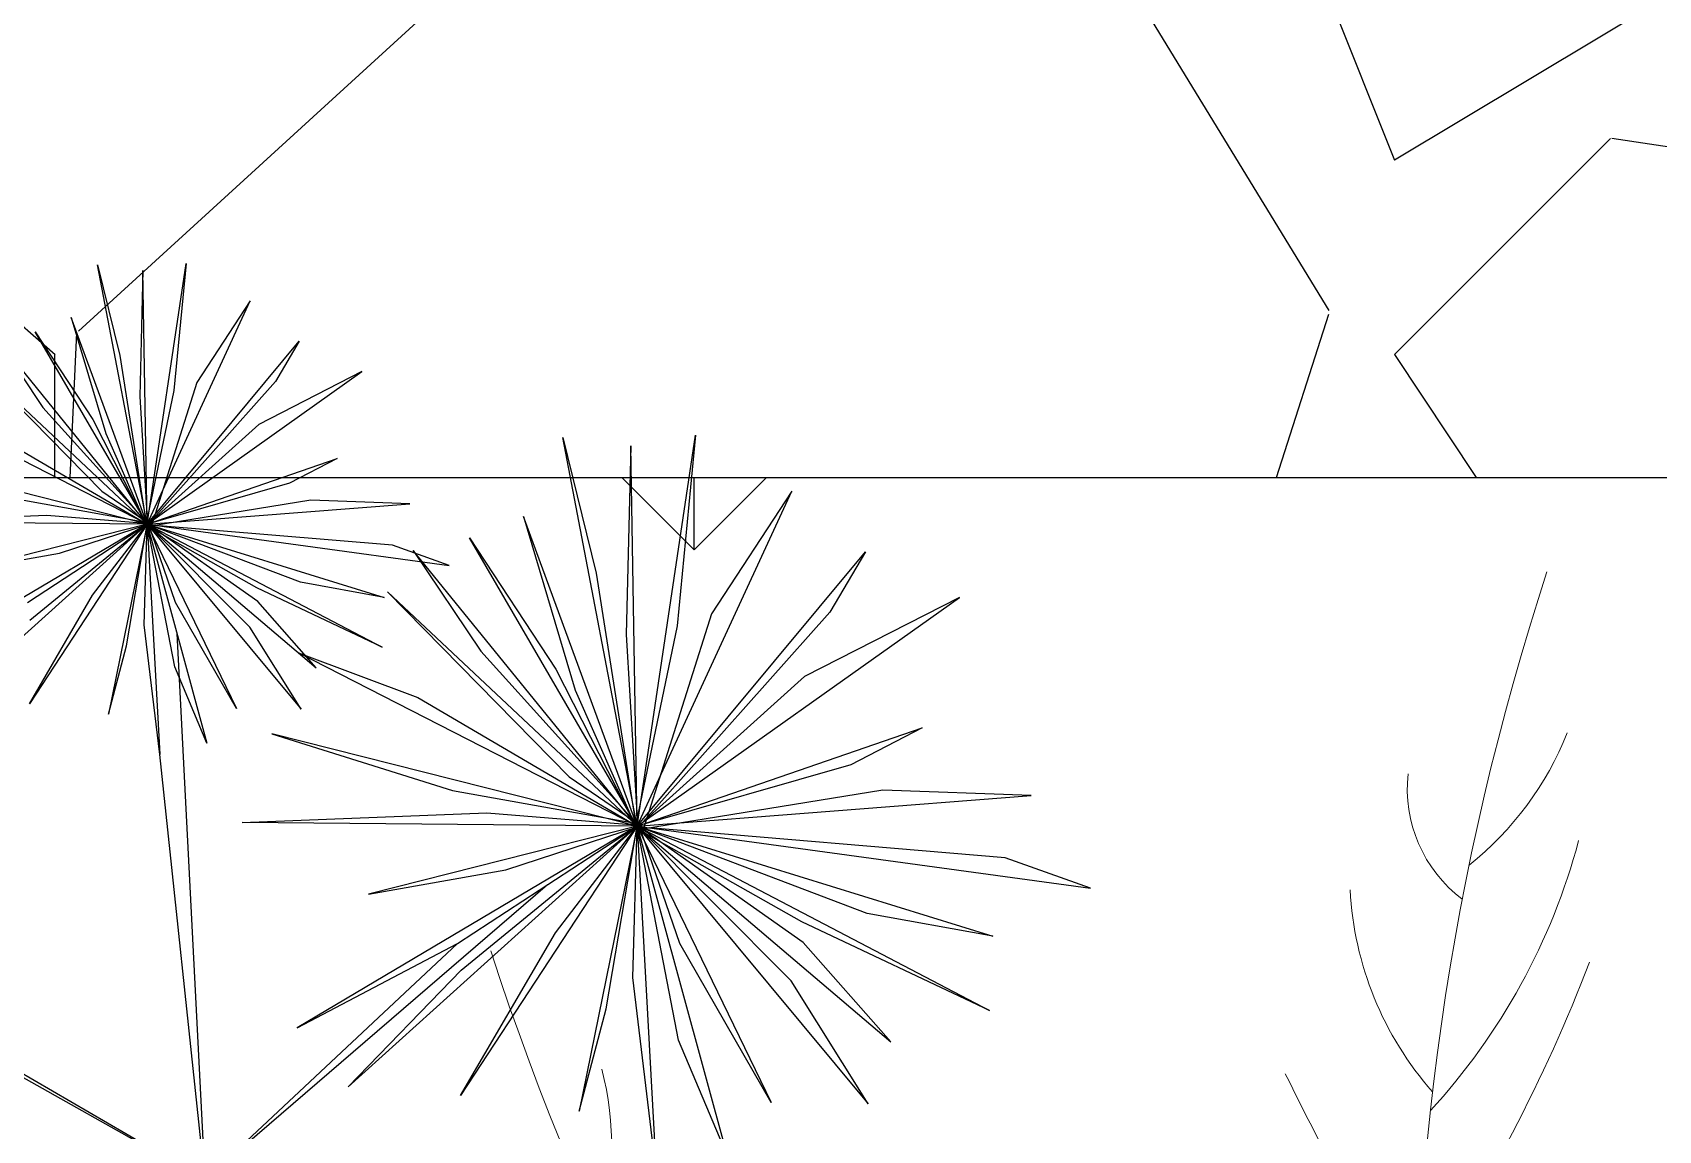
# Model space of a CAD drawing. Header units: inches. Extents: x 1559 to 2285, y -669 to 464.
# Drawn here: x 1974.92 to 1986.21, y 245.1 to 252.72 of the extents above; entities that cross this region are included whole.
import ezdxf

# ---------------------------------------------------------------- set-up
doc = ezdxf.new("R2010")
doc.units = ezdxf.units.IN
doc.header["$MEASUREMENT"] = 0
pattern_1 = [(228.012787504, (-1644.22412111452, -1828.914797195747), (-120.0000000000009, -135.0000000000001), [2.01804, -199.7863207061055]), (184.969740728, (-1645.57412111452, -1830.414797195747), (179.9999999999996, 15.00000000000053), [3.46302, -342.83887141845]), (132.510447078, (-1649.02412111452, -1830.714797195747), (150.0000000000018, -164.999999999998), [2.44182, -241.7404889414955]), (267.273689006, (-1654.87412111452, -1834.464797195747), (15.00000000000036, 300.0000000000003), [3.15357, -312.203370624435]), (292.833654178, (-1655.02412111452, -1837.614797195747), (-74.99999999999983, 180.0000000000004), [3.092325, -306.1405969213245]), (357.273689006, (-1653.82412111452, -1840.464797195747), (-300.0000000000003, 15.00000000000038), [3.15357, -312.203370624435]), (37.6942404667, (-1650.67412111452, -1840.614797195747), (-195, -149.9999999999996), [4.170434999999999, -412.87272823374]), (72.2553283749, (-1647.37412111452, -1838.064797195747), (105.0000000000004, 330.0000000000001), [3.93732, -389.7948224522009]), (121.429565615, (-1646.17412111452, -1834.314797195747), (-120.0000000000003, 194.9999999999998), [3.16425, -313.261096645935]), (175.236358309, (-1647.82412111452, -1831.614797195747), (164.9999999999998, -15.00000000000057), [3.61248, -177.0114386818845]), (222.397437798, (-1651.42412111452, -1831.314797195747), (-179.9999999999994, -164.9999999999996), [4.67172, -462.5006250719235]), (138.814074834, (-1640.02412111452, -1834.614797195747), (-105.0000000000005, 90), [1.594515, -157.8576721910205]), (171.46923439, (-1641.22412111452, -1833.564797195747), (195, -29.99999999999993), [3.033555, -300.322671242355]), (225, (-1644.22412111452, -1833.114797195747), (-1.665334536937735e-15, -14.99999999999899), [2.121315, -19.0918884355965]), (203.198590514, (-1645.27412111452, -1831.314797195747), (74.99999999999984, 29.99999999999963), [1.14237, -113.0942265879585]), (291.801409486, (-1646.32412111452, -1831.764797195747), (-14.99999999999526, 45.00000000000154), [1.615545, -79.1619271070175]), (30.96375653209999, (-1645.72412111452, -1833.264797195747), (45.0000000000008, 29.99999999999969), [2.623935, -84.8403434226795]), (161.565051177, (-1643.47412111452, -1831.914797195747), (30.00000000000017, -14.99999999999965), [1.897365, -45.53679990252599]), (16.389540334, (-1655.02412111452, -1831.764797195747), (149.9999999999995, 45.00000000000066), [2.658, -263.142677200041]), (70.3461759419, (-1652.47412111452, -1831.014797195747), (-60.0000000000183, -165.0000000000509), [2.229915, -220.761116209785]), (293.198590514, (-1643.47412111452, -1828.914797195747), (-29.99999999999956, 74.99999999999987), [2.284725, -111.9518715879585]), (343.610459666, (-1642.57412111452, -1831.014797195747), (-149.9999999999995, 45.00000000000065), [2.657999999999999, -263.1426772000349]), (339.44395478, (-1655.02412111452, -1841.064797195747), (-75.00000000000054, 30.00000000000037), [2.5632, -125.5968561797625]), (294.775140569, (-1652.62412111452, -1841.964797195747), (-75.00000000000009, 165), [2.14767, -212.61964594914]), (66.8014094864, (-1643.32412111452, -1843.914797195747), (29.99999999999972, 74.99999999999955), [2.284725, -111.9518715879585]), (17.3540246363, (-1642.42412111452, -1841.814797195747), (-194.9999999999997, -59.99999999999944), [2.514465, -248.9313542136]), (69.44395478040002, (-1650.67412111452, -1843.914797195747), (-30.00000000000011, -74.99999999999932), [1.2816, -126.8784561797625]), (101.309932474, (-1644.22412111452, -1843.914797195747), (-14.99999999999946, 60.00000000000018), [0.76485, -75.720442703892]), (165.963756532, (-1644.37412111452, -1843.164797195747), (44.99999999999938, -15.00000000000002), [3.092325, -58.7542593842655]), (186.009005957, (-1647.37412111452, -1842.414797195747), (150.0000000000007, 14.99999999999975), [2.86575, -283.708847618142]), (303.690067526, (-1645.72412111452, -1834.614797195747), (-14.99999999999981, 29.99999999999979), [2.163329999999999, -51.91993913195999]), (353.157226587, (-1644.52412111452, -1836.414797195747), (255.0000000000002, -30.00000000000079), [3.77691, -373.9134393604245]), (60.9453959009, (-1640.77412111452, -1836.864797195747), (-59.99999999999963, -104.9999999999997), [1.54434, -152.890112114805]), (90, (-1640.02412111452, -1835.514797195747), (-15, 15), [0.8999999999999999, -14.1]), (120.256437164, (-1647.67412111452, -1841.964797195747), (60.00000000000014, -105.0000000000001), [2.08386, -206.302799841747]), (48.01278750420001, (-1648.72412111452, -1840.164797195747), (120, 134.9999999999996), [4.03608, -197.7682807061055]), (0, (-1646.02412111452, -1837.164797195747), (15, 15), [3.9, -11.1]), (325.3048464690001, (-1642.12412111452, -1837.164797195747), (150.0000000000021, -104.9999999999974), [2.37171, -234.79911451263]), (254.054604099, (-1640.17412111452, -1838.514797195747), (-15.00000000000057, -60.00000000000006), [2.18403, -107.0176183392075]), (207.645975364, (-1640.77412111452, -1840.614797195747), (-284.9999999999993, -150.0000000000007), [3.555975, -352.042112733891]), (175.42607874, (-1643.92412111452, -1842.264797195747), (-194.9999999999993, 15.00000000000002), [3.761985, -372.4361011195335])]

msp = doc.modelspace()

# ---------------------------------------------------------------- hatches: boundary and pattern name
at = {"true_color": 0x636466}
h = msp.add_hatch(dxfattribs=at)
h.set_pattern_fill('GRAVEL', color=251, scale=15)
h.set_pattern_definition(pattern_1)
h.paths.add_polyline_path([(1814.362881141185, 395.6302007871909), (1678.362881141185, 395.6302007871909), (1678.362881141185, 259.6302007871909), (1814.362881141186, 259.6302007871909), (1814.362881141185, 277.6302007871909), (1874.362881141185, 277.6302007871909), (1874.362881141185, 255.6302007871909), (1874.944458681653, 255.6302007871909), (1874.944458681653, 313.4896841640248), (1998.944458681653, 313.4896841640248), (1998.944458681653, 283.4896841640248), (2032.217910714285, 283.4896841640248, -0.1257178233080164), (2052.362881141185, 288.6361881765433), (2052.362881141185, 249.630200787191), (2058.362881141185, 249.630200787191), (2058.362881141185, 255.6302007871909), (2106.362881141185, 255.6302007871909), (2106.362881141185, 277.6302007871909), (2102.362881141185, 277.6302007871909), (2102.362881141185, 268.5867577326835), (2102.362881141185, 259.6302007871909), (2062.362881141185, 259.6302007871909), (2062.362881141185, 273.6302007871909), (2102.362881141185, 273.6302007871909), (2102.362881141185, 395.6302007871909)])
h.paths.add_polyline_path([(2188.953776821385, 378.2424285865651), (2221.690475320703, 378.2424285865651), (2221.690475320703, 393.2201457307216), (2188.953776821385, 393.2201457307216)], flags=9)
h.paths.add_polyline_path([(2156.247804484172, 397.2310792663195), (2284.658445684717, 397.2310792663195), (2284.658445684717, 417.8381734000166), (2156.247804484172, 417.8381734000166)], flags=9)
h = msp.add_hatch(dxfattribs=at)
h.set_pattern_fill('GRAVEL', color=251, scale=15)
h.set_pattern_definition(pattern_1)
h.paths.add_polyline_path([(1998.944458681653, 313.4896841640248), (1874.944458681653, 313.4896841640248), (1874.944458681653, 307.4896841640247), (1998.944458681653, 307.4896841640248)])
h.paths.add_polyline_path([(1882.362881141185, 304.9840412859977), (1885.43809450223, 304.9840412859977), (1885.43809450223, 304.898552678227, -0.0755523389995395), (1901.718542893118, 301.4896841640248), (1973.714900386867, 301.4896841640248, -0.07555233899953952), (1989.995348777755, 304.898552678227), (1989.995348777755, 304.9840412859977), (1993.0705621388, 304.9840412859977), (1993.0705621388, 301.4896841640248), (1998.944458681653, 301.4896841640248), (1998.944458681653, 307.4896841640248), (1874.944458681653, 307.4896841640247), (1874.944458681653, 301.4896841640248), (1882.362881141185, 301.4896841640248)])
h.paths.add_polyline_path([(1973.714900386867, 301.4896841640248), (1901.718542893118, 301.4896841640248, -0.05936709411267816), (1913.36216246152, 295.4896841640248), (1962.071280818466, 295.4896841640248, -0.05936709411267792)])
h.paths.add_polyline_path([(1901.718542893118, 301.4896841640248), (1885.43809450223, 301.4896841640248), (1885.43809450223, 295.4896841640247), (1913.36216246152, 295.4896841640248, 0.05936709411267822)])
h.paths.add_polyline_path([(1882.362881141185, 301.4896841640248), (1874.944458681653, 301.4896841640248), (1874.944458681653, 295.4896841640247), (1882.362881141185, 295.4896841640247)])
h.paths.add_polyline_path([(1882.362881141185, 295.4896841640247), (1874.944458681653, 295.4896841640247), (1874.944458681653, 289.4896841640248), (1882.362881141185, 289.4896841640248)])
h.paths.add_polyline_path([(1882.362881141185, 289.4896841640248), (1874.944458681653, 289.4896841640248), (1874.944458681653, 283.4896841640247), (1882.362881141185, 283.4896841640247)])
h.paths.add_polyline_path([(1882.362881141185, 283.4896841640247), (1874.944458681653, 283.4896841640247), (1874.944458681653, 277.4896841640248), (1882.362881141185, 277.4896841640248)])
h.paths.add_polyline_path([(1882.362881141185, 277.4896841640248), (1874.944458681653, 277.4896841640248), (1874.944458681653, 271.4896841640248), (1882.362881141185, 271.4896841640248)])
h.paths.add_polyline_path([(1882.362881141185, 271.4896841640248), (1874.944458681653, 271.4896841640248), (1874.944458681653, 255.6302007871909), (1882.362881141185, 255.6302007871909)])
h.paths.add_polyline_path([(1933.217680761922, 271.4896841640248), (1885.43809450223, 271.4896841640248), (1885.43809450223, 249.6302007871905), (1937.716721639993, 249.6302007871907, 0.1018408965116919)])
h.paths.add_polyline_path([(1930.194845808584, 277.4896841640248), (1885.43809450223, 277.4896841640248), (1885.43809450223, 271.4896841640248), (1933.217680761922, 271.4896841640248, 0.03037117284369839)])
h.paths.add_polyline_path([(1926.153097439136, 283.4896841640247), (1885.43809450223, 283.4896841640247), (1885.43809450223, 277.4896841640248), (1930.194845808584, 277.4896841640248, 0.03270813358095333)])
h.paths.add_polyline_path([(1920.772114964568, 289.4896841640248), (1885.43809450223, 289.4896841640248), (1885.43809450223, 283.4896841640247), (1926.153097439136, 283.4896841640247, 0.03644811007122763)])
h.paths.add_polyline_path([(1913.36216246152, 295.4896841640248), (1885.43809450223, 295.4896841640247), (1885.43809450223, 289.4896841640248), (1920.772114964568, 289.4896841640248, 0.04314191593162612)])
h.paths.add_polyline_path([(1962.071280818466, 295.4896841640248), (1913.36216246152, 295.4896841640248, -0.04314191593162611), (1920.772114964568, 289.4896841640248), (1954.661328315418, 289.4896841640248, -0.04314191593162615)])
h.paths.add_polyline_path([(1954.661328315418, 289.4896841640248), (1920.772114964568, 289.4896841640248, -0.03644811007122761), (1926.153097439136, 283.4896841640247), (1949.28034584085, 283.4896841640247, -0.03644811007122761)])
h.paths.add_polyline_path([(1949.28034584085, 283.4896841640247), (1926.153097439136, 283.4896841640247, -0.0327081335809533), (1930.194845808584, 277.4896841640248), (1945.238597471401, 277.4896841640248, -0.03270813358095329)])
h.paths.add_polyline_path([(1945.238597471401, 277.4896841640248), (1930.194845808584, 277.4896841640248, -0.03037117284369819), (1933.217680761922, 271.4896841640248), (1942.215762518063, 271.4896841640248, -0.0303711728436984)])
h.paths.add_polyline_path([(1942.215762518063, 271.4896841640248), (1933.217680761922, 271.4896841640248, -0.1018408965116938), (1937.716721639993, 249.6302007871903, -0.1018408965116938)])
h.paths.add_polyline_path([(1989.995348777755, 271.4896841640248), (1942.215762518063, 271.4896841640248, 0.101840896511692), (1937.716721639993, 249.6302007871907), (1989.995348777755, 249.6302007871909)])
h.paths.add_polyline_path([(1989.995348777755, 277.4896841640248), (1945.238597471401, 277.4896841640248, 0.0303711728436985), (1942.215762518063, 271.4896841640248), (1989.995348777755, 271.4896841640248)])
h.paths.add_polyline_path([(1989.995348777755, 283.4896841640248), (1949.28034584085, 283.4896841640247, 0.0327081335809534), (1945.238597471401, 277.4896841640248), (1989.995348777755, 277.4896841640248)])
h.paths.add_polyline_path([(1989.995348777755, 289.4896841640248), (1954.661328315418, 289.4896841640248, 0.03644811007122762), (1949.28034584085, 283.4896841640247), (1989.995348777755, 283.4896841640248)])
h.paths.add_polyline_path([(1989.995348777755, 295.4896841640248), (1962.071280818466, 295.4896841640248, 0.04314191593162614), (1954.661328315418, 289.4896841640248), (1989.995348777755, 289.4896841640248)])
h.paths.add_polyline_path([(1989.995348777755, 301.4896841640248), (1973.714900386867, 301.4896841640248, 0.05936709411267799), (1962.071280818466, 295.4896841640248), (1989.995348777755, 295.4896841640248)])
h.paths.add_polyline_path([(1989.995348777755, 304.898552678227, 0.07555233899953924), (1973.714900386867, 301.4896841640248), (1989.995348777755, 301.4896841640248)], flags=17)
h.paths.add_polyline_path([(1998.944458681653, 301.4896841640248), (1993.0705621388, 301.4896841640248), (1993.0705621388, 295.4896841640248), (1998.944458681653, 295.4896841640248)])
h.paths.add_polyline_path([(1998.944458681653, 295.4896841640248), (1993.0705621388, 295.4896841640248), (1993.0705621388, 289.4896841640248), (1998.944458681653, 289.4896841640248)])
h.paths.add_polyline_path([(1998.944458681653, 289.4896841640248), (1993.0705621388, 289.4896841640248), (1993.0705621388, 283.4896841640248), (1998.944458681653, 283.4896841640248)])
h.paths.add_polyline_path([(1998.944458681653, 283.4896841640248), (1993.0705621388, 283.4896841640248), (1993.0705621388, 277.4896841640248), (1998.944458681653, 277.4896841640248)])
h.paths.add_polyline_path([(1998.944458681653, 277.4896841640248), (1993.0705621388, 277.4896841640248), (1993.0705621388, 271.4896841640248), (1998.944458681653, 271.4896841640248)])
h.paths.add_polyline_path([(2032.217910714285, 283.4896841640248), (1998.944458681653, 283.4896841640248), (1998.944458681653, 277.4896841640248), (2023.866183343888, 277.4896841640248, -0.06144267869124997)])
h.paths.add_polyline_path([(2023.866183343888, 277.4896841640248), (1998.944458681653, 277.4896841640248), (1998.944458681653, 271.4896841640248), (2018.505773509253, 271.4896841640248, -0.04800168161482242)])
h.paths.add_polyline_path([(2018.505773509253, 271.4896841640248), (1998.944458681653, 271.4896841640248), (1998.944458681653, 255.6302007871909), (2010.362881141185, 255.6302007871909), (2010.362881141185, 249.6302007871909), (2010.469732674076, 249.6302007871909, -0.1414016064935143)])
h.paths.add_polyline_path([(1998.944458681653, 271.4896841640248), (1993.0705621388, 271.4896841640248), (1993.0705621388, 255.6302007871909), (1998.944458681653, 255.6302007871909)])
h.paths.add_polyline_path([(2049.362881141185, 277.4896841640248), (2023.866183343888, 277.4896841640248, 0.0480016816148227), (2018.505773509253, 271.4896841640248), (2049.362881141185, 271.4896841640248)])
h.paths.add_polyline_path([(2049.362881141185, 283.4896841640248), (2032.217910714285, 283.4896841640248, 0.06144267869124966), (2023.866183343888, 277.4896841640248), (2049.362881141185, 277.4896841640248)])
h.paths.add_polyline_path([(2049.362881141185, 288.5289083078501, 0.107601764249242), (2032.217910714285, 283.4896841640248), (2049.362881141185, 283.4896841640248)])
at = {"true_color": 0x000000}
h = msp.add_hatch(dxfattribs=at)
h.set_pattern_fill('ANGLE', color=18, scale=150)
h.set_pattern_definition([(0, (-1655.02412111452, -1843.914797195747), (0, 41.25), [30, -11.25]), (90, (-1655.02412111452, -1843.914797195747), (-41.25, 2.525834023241416e-15), [30, -11.25])])
h.paths.add_polyline_path([(1933.362881141185, -160.3697992128091), (2052.362881141185, -160.3697992128091), (2052.362881141185, -154.3697992128091), (1968.362881141185, -154.3697992128091), (1968.362881141185, -103.3781863066815), (1962.362881141185, -103.3781863066815), (1962.362881141185, -154.3697992128091), (1939.362881141185, -154.3697992128091), (1939.362881141185, -103.3781863066815), (1968.362881141185, -103.3781863066815), (1968.362881141185, -100.3781863066815), (1969.23766337049, -100.3781863066815, 0.3899832787427712), (1933.362881141186, -67.37818630668153), (1933.362881141186, 63.63020078719092), (1927.362881141186, 63.63020078719094), (1927.362881141186, 8.630200787190915, -0.3856434331269968), (1866.658680298081, 63.63020078719092), (1860.362881141185, 63.63020078719094), (1860.362881141185, 37.63020078719089), (1860.362881141185, -32.36979921280908), (1718.362881141185, -32.36979921280908), (1718.362881141185, -52.29761831783071), (1680.362881141185, -52.29761831783073), (1680.362881141185, -85.36979921280908), (1678.362881141185, -85.36979921280907), (1678.362881141185, -149.3697992128091), (1680.362881141185, -149.3697992128091), (1680.362881141185, -221.800579831156, -0.3728246932726983), (1716.362881141185, -263.3697992128091), (1680.362881141185, -263.3697992128091), (1680.362881141185, -265.3697992128091), (1830.362881141185, -265.3697992128091, 0.3934264603515364), (1869.362881141185, -307.2625193441159), (1869.362881141185, -265.3697992128091), (1881.362881141185, -265.3697992128091), (1881.362881141185, -307.2625193441159, 0.3934264603515364), (1920.362881141185, -265.3697992128091), (1933.362881141185, -265.3697992128091), (2052.362881141185, -265.3697992128091), (2052.362881141185, -262.3697992128091), (2022.362881141185, -262.3697992128091, -0.3659773818630436), (2052.362881141185, -226.8733205142114), (2052.362881141185, -224.976939490376), (2029.417564809624, -224.976939490376), (2029.417564809624, -181.4131369252664), (1933.362881141185, -181.4131369252664)])
h.paths.add_polyline_path([(1833.632715473581, -234.0367107187667), (1826.668792296578, -234.0367107187667), (1826.668792296578, -262.072468116284, -0.4142243799715586), (1824.937586565112, -263.8037377883315), (1819.743969366121, -263.8037377883315, -0.4142027448470122), (1818.012763634524, -262.0725959952778), (1818.01276363413, -262.0725320556846, -0.4142135623730951), (1816.281557901483, -263.8037377883315), (1789.447981754362, -263.8037377883315, -0.4142120619780711), (1787.71677602088, -262.0725409249418, -0.4142150629149533), (1785.985570288256, -263.8037555268459), (1759.151994141135, -263.8037555268459, -0.4142135625106859), (1757.420788407675, -262.0725497941989, -0.4142135623730951), (1755.689582675028, -263.8037555268459), (1728.856006527908, -263.8037555268459, -0.4142135623773987), (1727.124800795235, -262.0725497941989), (1727.124800794448, -262.0725320556674, -0.4142135623759922), (1725.393595061801, -263.8037377883314), (1720.199977864384, -263.8037377883314, -0.4142135623953105), (1718.468772131606, -262.0725320556845), (1718.468772131316, -234.0367107187667), (1712.248988074196, -234.0367107187667), (1712.248988074196, -216.3041604169202), (1683.047169659631, -216.3041604166148, -0.4142073167520004), (1681.705060827774, -214.962080203489), (1681.705060827774, -210.9357537073064, -0.4142198081550507), (1683.047169659631, -209.5936162554967, -0.4142073167520004), (1681.705060827774, -208.2515360423708), (1681.705060827774, -186.1906994427532, -0.4142198081550499), (1683.047169659631, -184.8485619909435, -0.4142073167520011), (1681.705060827774, -183.5064817778176), (1681.705060827774, -161.4456451769794, -0.4142089909240418), (1683.047120093056, -160.1035077266957), (1683.047169659631, -160.1035077263903, -0.4142073167520006), (1681.705060827774, -158.7614275132645), (1681.705060827774, -154.7351010170819, -0.4142198080217719), (1683.047169659631, -153.3929635658829), (1712.248988074196, -153.3929635655809), (1712.248988074196, -144.0272520969083), (1833.632715473581, -144.0272520969083)], flags=16)
h.paths.add_polyline_path([(1899.249142759642, -134.659146953751, -0.4142198080217726), (1900.591251591499, -133.317009502552), (1900.591219982843, -133.3170095015691, -0.4142004186558744), (1899.249142759642, -131.9749292891508), (1899.249142759642, -109.9140926891978, -0.4142198080217727), (1900.591251591499, -108.5719552379988), (1901.93336042398, -108.5719552373881, -0.4142135623759933), (1900.591251591805, -107.2298464052257), (1900.591251591805, -103.2035199091449, -0.4142135623953081), (1901.933360423967, -101.8614110768807), (1931.45975473153, -101.8614110768807, -0.4142073168267023), (1932.801863563402, -103.2034912903349), (1932.801863563402, -107.2298177865175, -0.4142198080833843), (1931.459754731544, -108.5719552379988, -0.4142073166788072), (1932.801863563402, -109.9140354507893), (1932.801863563402, -131.9748720507422, -0.4142198081550499), (1931.459754731544, -133.317009502552, -0.4142073167520011), (1932.801863563402, -134.6590897156778), (1932.801863563402, -156.7199263165161, -0.4142089909266808), (1931.459804298108, -158.0620637667998), (1931.459754731544, -158.0620637671051, -0.4142073167520006), (1932.801863563402, -159.404143980231), (1932.801863563402, -163.4304704764135, -0.4142198080217722), (1931.459754731544, -164.7726079276126), (1901.933360423981, -164.7726079276126, -0.4142135623761251), (1900.591251591805, -163.4304990954501), (1900.591251591805, -159.4041725993693, -0.4142135623953082), (1901.933360423967, -158.0620637671051), (1900.591301157757, -158.0620637667998, -0.4142181336944553), (1899.249142759642, -156.7199835549246)], flags=16)
h.paths.add_polyline_path([(1809.977211723301, -167.6827558471887), (1809.977211723301, -210.3812069684864), (1735.904491824476, -210.3812069684864), (1735.904491824476, -167.6827558471887)], flags=0)
h.paths.add_polyline_path([(1801.37524208616, -176.2847254843291), (1801.37524208616, -201.7792373313459), (1744.506461461617, -201.7792373313459), (1744.506461461617, -176.2847254843291)], flags=0)
h.paths.add_polyline_path([(1810.146812920405, -125.4191026335965), (1805.978378249924, -125.4191026335965), (1805.978378249924, -126.252789567723), (1795.55729157357, -126.252789567723), (1795.55729157357, -125.4191026335965), (1791.388856902938, -125.4191026335965), (1791.388856902938, -122.9180418312928), (1795.55729157357, -122.9180418312928), (1795.55729157357, -121.2506679630398), (1791.388856902938, -121.2506679630397), (1791.388856902938, -102.4927119456482), (1786.478719704571, -102.4927119456482), (1786.478719704571, -121.2506679630398), (1782.31028503409, -121.2506679630398), (1782.31028503409, -122.9180418312928), (1786.478719704571, -122.9180418312928), (1786.478719704571, -125.4191026335965), (1782.31028503409, -125.4191026335965), (1782.31028503409, -126.252789567723), (1771.889198357736, -126.252789567723), (1771.889198357736, -125.4191026335965), (1767.629131099701, -125.4191026335965), (1767.62642787471, -122.9180418312928), (1771.889198357736, -122.9180418312928), (1771.889198357736, -121.2506679630398), (1767.62642787471, -121.2506679630398), (1767.629131099701, -102.4927119456482), (1762.373040517853, -102.4927119456482), (1762.373040517853, -121.2506679630398), (1758.204605847372, -121.2506679630398), (1758.204605847372, -122.9180418312928), (1762.373040517853, -122.9180418312928), (1762.373040517853, -125.4191026335965), (1758.204605847372, -125.4191026335965), (1758.204605847372, -126.252789567723), (1747.783519171018, -126.252789567723), (1747.783519171018, -125.4191026335965), (1743.615084500538, -125.4191026335965), (1743.615084500538, -122.9180418312928), (1747.783519171018, -122.9180418312928), (1747.783519171018, -121.2506679630397), (1743.615084500538, -121.2506679630398), (1743.615084500538, -102.4927119456482), (1740.027217953311, -102.4927119456482), (1740.027217953311, -93.11373393691446), (1721.269261935843, -93.11373393691446), (1721.269261935843, -88.94529926635772), (1719.60188806759, -88.94529926635772), (1719.60188806759, -93.11373393691446), (1717.100827265363, -93.11373393691446), (1717.100827265363, -88.94529926635772), (1716.267140331236, -88.94529926635772), (1716.267140331236, -78.52421259000376), (1717.100827265363, -78.52421259000376), (1717.100827265363, -74.35577791944704), (1719.60188806759, -74.35577791944704), (1719.60188806759, -78.52421259000377), (1721.269261935843, -78.52421259000377), (1721.269261935843, -74.35577791944704), (1740.027217953311, -74.35577791944702), (1740.027217953311, -64.97679991071332), (1743.615084500538, -64.97679991071332), (1743.615084500538, -46.21884389332176), (1747.783519171018, -46.21884389332175), (1747.783519171018, -44.5514700250687), (1743.615084500538, -44.5514700250687), (1743.615084500538, -42.05040922276498), (1747.783519171018, -42.05040922276498), (1747.783519171018, -41.21672228863849), (1758.204605847372, -41.21672228863848), (1758.204605847372, -42.050409222765), (1762.373040517853, -42.050409222765), (1762.373040517853, -44.55147002506871), (1758.204605847372, -44.5514700250687), (1758.204605847372, -46.21884389332173), (1762.373040517853, -46.21884389332175), (1762.373040517853, -64.97679991071334), (1767.62642787471, -64.97679991071334), (1767.629131099701, -46.21884389332173), (1771.889198357736, -46.21884389332173), (1771.889198357736, -44.5514700250687), (1767.62642787471, -44.5514700250687), (1767.629131099701, -42.050409222765), (1771.889198357736, -42.050409222765), (1771.889198357736, -41.21672228863848), (1782.31028503409, -41.21672228863851), (1782.31028503409, -42.05040922276498), (1786.478719704571, -42.050409222765), (1786.478719704571, -44.55147002506871), (1782.31028503409, -44.55147002506871), (1782.31028503409, -46.21884389332175), (1786.478719704571, -46.21884389332176), (1786.478719704571, -64.97679991071334), (1791.388856902938, -64.97679991071332), (1791.388856902938, -46.21884389332176), (1795.55729157357, -46.21884389332178), (1795.55729157357, -44.5514700250687), (1791.388856902938, -44.55147002506872), (1791.388856902938, -42.050409222765), (1795.55729157357, -42.050409222765), (1795.55729157357, -41.21672228863848), (1805.978378249924, -41.21672228863848), (1805.978378249924, -42.050409222765), (1810.146812920405, -42.05040922276498), (1810.146812920405, -44.5514700250687), (1805.978378249924, -44.5514700250687), (1805.978378249924, -46.21884389332176), (1810.146812920405, -46.21884389332173), (1810.146812920405, -64.97679991071335), (1815.059042023029, -64.97679991071334), (1815.059042023029, -74.35577791944704), (1833.816998040496, -74.35577791944705), (1833.816998040496, -78.52421259000376), (1835.484371908598, -78.52421259000377), (1835.484371908598, -74.35577791944704), (1837.985432710977, -74.35577791944704), (1837.985432710977, -78.52421259000377), (1838.819119645104, -78.52421259000378), (1838.819119645104, -88.94529926635772), (1837.985432710977, -88.94529926635772), (1837.985432710977, -93.11373393691446), (1835.484371908598, -93.11373393691446), (1835.484371908598, -88.94529926635772), (1833.816998040496, -88.94529926635772), (1833.816998040496, -93.11373393691447), (1815.059042023029, -93.11373393691444), (1815.059042023029, -102.4927119456482), (1810.146812920405, -102.4927119456482), (1810.146812920405, -121.2506679630398), (1805.978378249924, -121.2506679630398), (1805.978378249924, -122.9180418312928), (1810.146812920405, -122.9180418312928)], flags=16)
h.paths.add_polyline_path([(1793.761158327143, -183.8988092433465), (1793.761158327143, -194.1651535723286), (1752.120545220634, -194.1651535723286), (1752.120545220634, -183.8988092433465)], flags=0)
h.paths.add_polyline_path([(1785.985570288256, -220.5236122110619), (1759.151994141135, -220.5236122110619, 0.4142135623773939), (1757.420788408463, -222.2548179437088), (1757.420788408463, -253.9935897084953, -0.4142073186708097), (1759.151957236356, -252.2623839762589), (1785.985533383502, -252.2623839762589, -0.414219806100049), (1787.716776020902, -253.9935897085124), (1787.716776020902, -222.2548179437303, 0.4142135623767316)], flags=0)
h.paths.add_polyline_path([(1924.637788325548, -250.437667186663), (1944.120143585722, -250.437667186663), (1944.120143585722, -264.0986732663878), (1924.637788325548, -264.0986732663878)], flags=16)
h.paths.add_polyline_path([(1937.789094271733, -256.7217799199861, -1), (1929.669167954113, -256.7217799199861, -1)], flags=0)
h.paths.add_polyline_path([(1949.822223385298, -238.0065871095616), (1978.915124594467, -238.0065871095616), (1978.915124594467, -264.4401151906059), (1949.822223385287, -264.4401151905767)], flags=16)
h.paths.add_polyline_path([(1980.507722272538, -242.2426448664337), (2017.353727980168, -242.2426448664337), (2017.353727980168, -264.4401151906059), (1980.507722272538, -264.4401151906059)], flags=16)
h.paths.add_polyline_path([(1982.507722272538, -244.2426448664337), (2015.353727980168, -244.2426448664337), (2015.353727980168, -262.4401151906059), (1982.507722272538, -262.4401151906059)], flags=0)
h.paths.add_polyline_path([(1715.257781631534, -186.190642204687), (1715.257781631534, -208.2514788042557, -0.4142198080309196), (1713.915672799676, -209.5936162554967), (1688.415604988282, -209.5936162557489), (1688.415604988282, -184.8485619912489), (1713.915672799676, -184.8485619915542, -0.4142073167535255)], flags=0)
h.paths.add_polyline_path([(2100.362881141185, 63.63020078719089), (1997.362881141186, 63.63020078719097), (1997.362881141186, 65.63020078719092), (1946.362881141185, 65.63020078719092), (1946.362881141185, 63.63020078719092), (1939.362881141185, 63.63020078719094), (1939.362881141185, 60.42343894398437), (1960.84480063909, 60.42343894398437), (1960.84480063909, -61.83922265318323), (1939.362881141185, -61.83922265318327), (1939.362881141185, -67.8817076080838, -0.3425020075252717), (1969.23766337049, -100.3781863066815), (1971.362881141185, -100.3781863066815), (1971.362881141185, -130.2278094198801, 0.3567614236843903), (1998.21334599887, -103.3697992128091), (2058.362881141185, -103.3697992128091), (2059.362881141185, -103.3697992128091), (2059.362881141185, -105.3697992128091), (2079.353137630445, -105.3697992128091), (2099.362881141185, -105.3697992128091), (2099.362881141185, -103.3697992128091), (2100.362881141185, -103.3697992128091), (2100.362881141185, -93.70672100601665), (2073.270251478315, -93.7038378149412), (2073.273193750878, -66.0560378852723), (2064.857254382186, -66.05514226297977), (2064.857254382186, -79.9296702664301), (1970.778765064785, -79.92967026643008), (1970.778765064785, 21.40352907693568), (2064.857254382186, 21.40352907693568), (2064.857254382186, 8.593918439397243), (2073.282020567762, 8.593021877801533), (2073.284962839923, 36.24082180747038), (2100.362881141185, 36.23794018197447)])
h.paths.add_polyline_path([(2093.766377404738, 48.20942247166749, -1), (2079.50507173328, 48.20942247166749, -1)], flags=16)
h.paths.add_polyline_path([(2100.362881141185, -109.3697992128091), (2099.362881141185, -109.3697992128091), (2099.362881141185, -107.3697992128091), (2099.158650396052, -107.3697992128091), (2059.362881141185, -107.3697992128091), (2059.362881141185, -109.3697992128091), (2058.362881141185, -109.3697992128091), (2058.362881141185, -115.3697992128091), (2056.362881141185, -115.3697992128091), (2056.362881141185, -148.3697992128091), (2058.362881141185, -148.3697992128091), (2058.362881141185, -226.3697992128091, 0.4142135623730951), (2022.362881141185, -262.3697992128091), (2052.362881141185, -262.3697992128091), (2058.362881141185, -262.3697992128091), (2058.362881141185, -265.3697992128091), (2059.362881141185, -265.3697992128091), (2059.362881141185, -267.3697992128091), (2099.362881141185, -267.3697992128091), (2099.362881141185, -265.3697992128091), (2100.362881141185, -265.3697992128091)])
h.paths.add_polyline_path([(1872.362881141185, -307.3697992128091, -0.4142135623731062), (1830.362881141185, -265.3697992128075), (1830.362881141185, -271.3697992128091), (1825.479953740808, -271.3697992128091), (1825.479953740808, -296.1811279644018), (1800.298339692588, -296.1811279644018), (1800.298339692588, -308.8284743566737), (1816.150131699688, -308.8284743566737), (1816.150131699688, -413.1801133976678), (1702.220218928415, -413.1801133976678), (1702.220218928415, -308.8284743566737), (1716.608412367197, -308.8284743566737), (1716.608412367197, -296.1811279644018), (1691.465376737888, -296.1811279644018), (1691.465376737888, -271.3697992128091), (1680.362881141185, -271.3697992128091), (1680.362881141185, -331.3697992128091), (1678.362881141185, -331.3697992128091), (1678.362881141185, -395.3697992128091), (1680.362881141185, -395.3697992128092), (1680.362881141185, -481.3697992128091), (1686.362881141185, -481.3697992128091), (1686.362881141185, -457.1168234893266), (1746.165952347736, -457.1168234893266), (1746.165952347736, -481.3697992128093), (1799.362881141186, -481.3697992128093), (1799.362881141185, -490.3698794106449), (1756.331278985179, -490.3698794106449, 0.4012768325159566), (1799.362881141186, -529.3544354727711), (1799.362881141186, -567.3697992128089), (1801.362881141186, -567.3697992128091), (1801.362881141186, -569.369799212809), (1834.362881141185, -569.3697992128092), (1834.362881141185, -567.3697992128091), (1836.362881141185, -567.369799212809), (1836.362881141185, -481.3697992128085), (1836.387340191519, -481.2762224308369), (1836.387340191519, -343.6390163322467), (1872.362881141185, -343.6390163322467)])
h.paths.add_polyline_path([(1779.114247243981, -459.3730904204621), (1774.349900224975, -475.8020019517706, -0.571428571423007), (1749.881308583253, -468.7061659662743), (1754.645655602293, -452.2772544348438, -0.7999999998004025), (1757.267290420859, -453.0375225763169, -0.4142135623121471), (1758.620051604827, -452.2929759055531), (1775.748040043752, -457.2600536395611, -0.4142207438337236), (1776.49261242445, -458.6128222809417, -0.8000000003121504)], flags=16)
h.paths.add_polyline_path([(1771.947059591183, -474.2872651933083, -0.5330324225951758), (1752.721737586967, -468.7119654908074), (1753.259154330059, -466.858789789453, 0.5330324225962454), (1772.484476334346, -472.4340894917889)], flags=0)
h.paths.add_polyline_path([(1793.468907163508, -469.2092686306751, -1), (1781.673334392253, -469.2092686306751, -1)], flags=16)
h.paths.add_polyline_path([(1789.919408399015, -469.2092686306751, -1), (1785.222833156746, -469.2092686306751, -1)], flags=0)
h.paths.add_polyline_path([(2100.362881141185, -271.3697992128091), (2099.362881141185, -271.3697992128091), (2099.362881141185, -269.3697992128091), (2059.362881141185, -269.3697992128091), (2059.362881141185, -271.3697992128091), (2061.408882795542, -271.3697992128091), (2061.408882795542, -309.8220214591456), (1983.961197735669, -309.8220214591456), (1983.961197735669, -288.95915838156), (1920.362881141185, -288.95915838156), (1920.362881141185, -271.3697992128091), (1920.362881141185, -270.3697992128091), (1920.064200065171, -270.3697992128091, -0.3593658378953171), (1881.362881141185, -307.2625193441159, -0.01787426565253887), (1878.362881141185, -307.3697992128091), (1878.362881141185, -312.7742566919042), (1900.909313579614, -312.7742566919042), (1900.909313579614, -343.6390163322467), (1914.338422090852, -343.6390163322467), (1914.338422090852, -481.3697992128094), (1914.362881141185, -481.3697992128094), (1914.362881141186, -567.3697992128091), (1916.362881141186, -567.3697992128091), (1916.362881141186, -569.3697992128091), (1943.362881141186, -569.3697992128091), (1943.362881141186, -567.3697992128092), (1945.362881141186, -567.3697992128091), (1945.362881141185, -550.3697992128091), (1945.362881141185, -529.3543552749352, 0.4012768325159522), (1988.394483297192, -490.3697992128091), (1945.362881141185, -490.3697992128091), (1945.362881141185, -481.3697992128091), (2100.362881141185, -481.3697992128091)])
h.paths.add_polyline_path([(1946.049975272555, -335.6578025892854), (2053.938147280868, -335.6578025892854), (2053.938147280868, -349.8504910190269), (2068.233087876769, -349.8504910190269), (2068.233087876769, -319.2172317893479), (2098.866347106448, -319.2172317893479), (2098.866347106448, -349.8504910190269), (2098.866347106448, -441.7502687080639), (2098.866347106448, -472.3835279377429), (2068.233087876769, -472.3835279377429), (2068.233087876769, -441.7502687080639), (2053.938147280868, -441.7502687080639), (2053.938147280868, -456.8264417213863), (1946.04997527256, -456.8264417213864)], flags=16)
h.paths.add_polyline_path([(1949.04997527256, -338.6578025892854), (2050.938147280868, -338.6578025892854), (2050.938147280868, -351.0758213884636), (2097.641016737011, -351.0758213884636), (2097.641016737011, -440.5249383390728), (2050.938147280868, -440.5249383390728), (2050.938147280868, -453.8264417213863), (1949.04997527256, -453.8264417213863)], flags=0)
h.paths.add_polyline_path([(1977.558640556723, -361.9165221145209), (2063.29160122759, -361.9165221145209), (2063.29160122759, -368.349506552504), (1998.356045920079, -368.349506552504), (1998.356045920079, -437.4141946775639, 0.08670976453329374), (2005.948874875715, -440.4297539215002, -0.2238549086096313), (1977.870376069674, -424.5859196926127), (1987.295252819138, -420.6011603854732, 0.1277774427147852), (1991.923061481651, -431.6021637455236), (1991.923061481651, -368.3495065525038), (1977.558640556723, -368.3495065525038)], flags=0)
h.paths.add_polyline_path([(1996.211717773788, -364.0608502603667), (1996.211717773788, -366.2051784066582), (1994.067389627496, -366.2051784066582), (1994.067389627496, -364.0608502603667)], flags=0)
edge = h.paths.add_edge_path(flags=0)
edge.add_ellipse((2084.224836506307, -335.6824251949608), major_axis=(-8.274923913768816, 9.00561493013113e-12), ratio=0.9754478353383562, start_angle=270.0000000000608, end_angle=360.0000000000639, ccw=False)
edge.add_ellipse((2084.224836506307, -335.6824251949608), major_axis=(-8.274923913768816, 9.00561493013113e-12), ratio=0.9754478353383562, start_angle=180.0000000000639, end_angle=270.0000000000608, ccw=False)
edge.add_ellipse((2084.224836506307, -335.6824251949608), major_axis=(-8.274923913768816, 9.00561493013113e-12), ratio=0.9754478353383562, start_angle=90.00000000006082, end_angle=180.0000000000639, ccw=False)
edge.add_ellipse((2084.224836506307, -335.6824251949608), major_axis=(-8.274923913768816, 9.00561493013113e-12), ratio=0.9754478353383562, start_angle=6.389200279954821e-11, end_angle=90.00000000006082, ccw=False)
h.paths.add_polyline_path([(2074.019971161584, -292.2579689311424, -1), (2094.121804087308, -292.2579689311424, -1)], flags=16)
h.paths.add_polyline_path([(2082.457830141058, -361.7032764344017), (2091.142436501947, -361.7032764344017, -0.4142135623767026), (2096.043757978756, -366.6045979111504), (2096.043757978756, -386.042556486478, -0.4142135623747054), (2091.142436502008, -390.9438779632537), (2082.457830141118, -390.9438779632537, -0.4142135623767026), (2077.556508664309, -386.042556486505), (2077.556508664309, -366.6045979111773, -0.4142135623747054)], flags=0)
h.paths.add_polyline_path([(2076.019971161584, -292.2579689311424, -1), (2092.121804087309, -292.2579689311424, -1)], flags=0)
h.paths.add_polyline_path([(2082.457830141058, -362.9286068035889), (2091.142436501879, -362.9286068035889, -0.4142135623833196), (2094.818427609569, -366.6045979111503), (2094.818427609569, -386.0425564864477, -0.4142109823334528), (2091.142468883188, -389.7185475939239), (2082.457862522192, -389.7185475939239, -0.4142135649399584), (2078.781839033639, -386.0425888354237), (2078.781839033639, -366.6046302599762, -0.4142161398440656)], flags=0)
h.paths.add_polyline_path([(2082.457830141058, -406.5316179154058), (2091.142436501947, -406.5316179154058, -0.4142135623767026), (2096.043757978756, -411.4329393921545), (2096.043757978756, -430.8708979674822, -0.4142135623747054), (2091.142436502008, -435.7722194442578), (2082.457830141118, -435.7722194442578, -0.4142135623767026), (2077.556508664309, -430.8708979675091), (2077.556508664309, -411.4329393921815, -0.4142135623747035)], flags=0)
h.paths.add_polyline_path([(2082.457797753438, -407.7569482847357), (2091.142404114434, -407.7569482847357, -0.414216142931391), (2094.818427609569, -411.4329393921545), (2094.818427609569, -430.8708979674518, -0.4142135623776604), (2091.142436502008, -434.5468890750706), (2082.457830141186, -434.5468890750706, -0.4142109849170489), (2078.781839033639, -430.870930316335), (2078.781839033639, -411.4329717409803, -0.4142135592820865)], flags=0)
edge = h.paths.add_edge_path(flags=0)
edge.add_ellipse((2084.224836506307, -455.9183345325757), major_axis=(8.274923913768362, 1.334923375744854e-11), ratio=0.9754478353384098, start_angle=89.99999999990979, end_angle=179.9999999999052, ccw=False)
edge.add_ellipse((2084.224836506307, -455.9183345325757), major_axis=(8.274923913768362, 1.334923375744854e-11), ratio=0.9754478353384098, start_angle=-9.481482265982777e-11, end_angle=89.99999999990979, ccw=False)
edge.add_ellipse((2084.224836506307, -455.9183345325757), major_axis=(8.274923913768362, 1.334923375744854e-11), ratio=0.9754478353384098, start_angle=269.99999999990985, end_angle=359.99999999990524, ccw=False)
edge.add_ellipse((2084.224836506307, -455.9183345325757), major_axis=(8.274923913768362, 1.334923375744854e-11), ratio=0.9754478353384098, start_angle=179.9999999999052, end_angle=269.99999999990985, ccw=False)
h.paths.add_polyline_path([(2058.362881141185, 249.6302007871909), (2052.362881141185, 249.630200787191), (2052.362881141185, 210.6242133978385, -0.3934677217301042), (2010.469732674076, 249.6302007871909), (2004.362881141185, 249.6302007871909), (2004.362881141185, 111.6302007871909), (1998.362881141187, 111.6302007871909, -0.4142135623730979), (2040.362881141186, 69.63020078719012), (2040.362881141186, 93.63020078719086), (2058.362881141185, 93.63020078719092)])
at = {"true_color": 0x136734}
h = msp.add_hatch(dxfattribs=at)
h.set_pattern_fill('GRASS', color=116, scale=10)
h.set_pattern_definition([(90, (-1655.02412111452, -1843.914797195747), (-7.071067809999999, 7.071067809999999), [1.875, -12.26713563]), (45, (-1655.02412111452, -1843.914797195747), (-7.071067811865476, 7.071067811865476), [1.875, -8.125]), (135, (-1655.02412111452, -1843.914797195747), (-7.071067811865476, -7.071067811865475), [1.875, -8.125])])
h.paths.add_polyline_path([(1868.362881141186, 249.6302007871909), (1746.362881141185, 249.6302007871909), (1746.362881141185, 243.6302007871909), (1746.362881141185, 240.6302007871908), (1746.362881141185, 201.6302007871909), (1746.362881141185, 195.6302007871909), (1755.450964782813, 195.6302007871909), (1755.450964782813, 193.6302007871909), (1819.450964782813, 193.6302007871909), (1819.450964782813, 195.6302007871909), (1860.362881141185, 195.6302007871909), (1860.362881141185, 186.6302007871909), (1868.362881141186, 186.6302007871909)])
h.paths.add_polyline_path([(1868.362881141185, 147.630200787191), (1860.362881141185, 147.630200787191), (1860.362881141185, 85.63020078719092), (1868.362881141185, 85.63020078719094)])
h.paths.add_polyline_path([(1998.362881141185, 249.6302007871908), (1992.362881141185, 249.6302007871908), (1933.362881141185, 249.6302007871906), (1933.362881141185, 85.63020078719092), (1933.362881141185, 69.63020078719092), (1946.362881141185, 69.63020078719092), (1946.362881141185, 67.63020078719092), (1997.362881141186, 67.63020078719092), (1997.362881141186, 69.63020078719092), (1998.362881141186, 69.63020078719092), (1998.362881141185, 111.6302007871909)])

# ---------------------------------------------------------------- linework, layer by layer
at = {"color": 14, "true_color": 0xa30000}
for p, q in [((1975.369522129397, 251.1047016337065), (1975.523789547726, 250.4760247659163)), ((1975.713369859397, 249.3052532599654), (1975.369522129397, 251.1047016337065)), ((1975.713369859397, 249.3052532599654), (1975.983931198115, 251.1141877276066)), ((1975.983931198115, 251.1141877276066), (1975.898276980866, 250.2335987180669)), ((1975.68345362085, 251.0655086360501), (1975.662489441921, 250.1920407161412)), ((1975.713369859397, 249.3052532599654), (1975.68345362085, 251.0655086360501)), ((1975.713369859397, 249.3052532599654), (1976.429045801329, 250.8564775672564)), ((1976.429045801329, 250.8564775672564), (1976.057781370363, 250.2890111352756)), ((1975.186394339767, 250.7388968263217), (1975.426698644133, 249.9357620009877)), ((1975.713369859397, 249.3052532599654), (1975.186394339767, 250.7388968263217)), ((1974.936489464728, 250.6401889243668), (1975.336542572308, 250.0327324201221)), ((1975.713369859397, 249.3052532599654), (1974.936489464728, 250.6401889243668)), ((1974.676254036729, 250.582123087726), (1974.989794466241, 250.1158501719569)), ((1975.713369859397, 249.3052532599654), (1974.676254036729, 250.582123087726)), ((1975.713369859397, 249.3052532599654), (1976.769380491555, 250.5756730760707)), ((1976.769380491555, 250.5756730760707), (1976.605646115383, 250.2959365949517)), ((1975.523789547726, 250.4760247659163), (1975.70656667103, 249.3116361572369)), ((1974.556993179887, 250.3901906677144), (1975.398959317065, 249.5340276571235)), ((1975.713369859397, 249.3052532599654), (1974.556993179887, 250.3901906677144)), ((1975.713369859397, 249.3052532599654), (1977.204769440427, 250.3641086022708)), ((1976.057781370363, 250.2890111352756), (1975.738316090242, 249.2801812813267)), ((1976.605646115383, 250.2959365949517), (1975.739603238539, 249.3238782844057)), ((1977.204769440427, 250.3641086022708), (1976.487750716489, 249.9980998778679)), ((1975.662489441921, 250.1920407161412), (1975.71275554253, 249.3413993338674)), ((1975.898276980866, 250.2335987180669), (1975.704097536089, 249.299761730791)), ((1975.713369859397, 249.3052532599654), (1974.145198437506, 250.1079336129312)), ((1974.989794466241, 250.1158501719569), (1975.70817700503, 249.319380485945)), ((1975.336542572308, 250.0327324201221), (1975.695652472245, 249.3270664428189)), ((1976.487750716489, 249.9980998778679), (1975.722393521298, 249.3083690922726)), ((1974.698525014311, 249.901129458729), (1975.713369807501, 249.3052532865285)), ((1975.426698644133, 249.9357620009877), (1975.705255832366, 249.3053321448186)), ((1978.600106941215, 249.9079385703221), (1978.831508068705, 248.9649232686302)), ((1979.115878536211, 247.2087660097082), (1978.600106941215, 249.9079385703221)), ((1979.071004178394, 249.849149073833), (1979.039557910002, 248.5389471939742)), ((1979.115878536211, 247.2087660097082), (1979.071004178394, 249.849149073833)), ((1979.115878536211, 247.2087660097082), (1979.521720544287, 249.9221677111723)), ((1979.521720544287, 249.9221677111723), (1979.39323921841, 248.6012841968628)), ((1975.713369859397, 249.3052532599654), (1974.022229009915, 249.7329362279525)), ((1975.713369859397, 249.3052532599654), (1977.032625467083, 249.760786644136)), ((1977.032625467083, 249.760786644136), (1976.702733760127, 249.5894383263668)), ((1975.398959317065, 249.5340276571235), (1975.699640355134, 249.3288450573908)), ((1976.702733760127, 249.5894383263668), (1975.722393521298, 249.3083690922726)), ((1979.115878536211, 247.2087660097082), (1980.189392449109, 249.535602470638)), ((1980.189392449109, 249.535602470638), (1979.632495802663, 248.6844028226758)), ((1974.858029403808, 249.4716897802478), (1975.704098432529, 249.3193069439002)), ((1975.713369859397, 249.3052532599654), (1977.536899216559, 249.4473378467495)), ((1976.850307501552, 249.4723400253235), (1975.737958647395, 249.2924015216548)), ((1977.536899216559, 249.4473378467495), (1976.850307501552, 249.4723400253235)), ((1973.884399883903, 249.3230345691075), (1975.017533793309, 249.3677921534674)), ((1975.713369859397, 249.3052532599654), (1973.884399883903, 249.3230345691075)), ((1975.713369859397, 249.3052532599654), (1974.139611383773, 248.3731955328675)), ((1975.713369859397, 249.3052532599654), (1974.375403567225, 248.0998806752368)), ((1975.713369859397, 249.3052532599654), (1974.469315490534, 248.991560010292)), ((1974.881665839342, 248.7629366295392), (1975.713369859738, 249.3052532602125)), ((1975.713369859397, 249.3052532599654), (1974.896118836936, 248.059558488544)), ((1974.898445655492, 248.6400490497493), (1975.713369859297, 249.3052532598531)), ((1975.017533793309, 249.3677921534674), (1975.702460344153, 249.3116588859896)), ((1975.10537608198, 249.1036737900006), (1975.723204800512, 249.3060195725826)), ((1975.334678510384, 248.813210013068), (1975.713369859401, 249.3052532599788)), ((1975.713369859397, 249.3052532599654), (1975.445176320879, 247.9869792516949)), ((1975.569573124558, 248.4613015722578), (1975.713369859397, 249.3052532599654)), ((1975.692610987987, 248.6065334607241), (1975.713369859397, 249.3052532599654)), ((1976.777602568878, 248.9025837518161), (1975.71336984702, 249.305253271578)), ((1976.425259018192, 248.5897756662114), (1975.713369858961, 249.3052532595746)), ((1975.905136859089, 248.3160696837915), (1975.713369859397, 249.3052532599654)), ((1975.713369859397, 249.3052532599654), (1976.782220358642, 248.0214946799194)), ((1975.713369859397, 249.3052532599654), (1977.359673107359, 248.7973186660025)), ((1975.713369859397, 249.3052532599654), (1976.128192072981, 247.7863331980456)), ((1975.713369859397, 249.3052532599654), (1977.344681490638, 248.4526211500665)), ((1975.713369859397, 249.3052532599654), (1976.886862016557, 248.3089117440305)), ((1975.713369859397, 249.3052532599654), (1975.801179559573, 247.7079472027372)), ((1975.713369859397, 249.3052532599654), (1976.333362720728, 248.0273014383787)), ((1975.713369859397, 249.3052532599654), (1977.810977232306, 249.0192310764265)), ((1975.91072904486, 248.7629366295392), (1975.722393521298, 249.3083690922726)), ((1976.481187393565, 248.7685231436985), (1975.724673645273, 249.3017656984253)), ((1976.475595207799, 248.8634816486315), (1975.730625856051, 249.2845276919113)), ((1977.417037726415, 249.1599986478811), (1975.769821228582, 249.2975557546644)), ((1978.325415256764, 249.3592313592359), (1978.685871713315, 248.1545291212349)), ((1979.115878536211, 247.2087660097082), (1978.325415256764, 249.3592313592359)), ((1977.810977232306, 249.0192310764265), (1977.417037726415, 249.1599986478811)), ((1977.950557944206, 249.2111695063081), (1978.55063760558, 248.2999847499455)), ((1979.115878536211, 247.2087660097082), (1977.950557944206, 249.2111695063081)), ((1974.469315490534, 248.991560010292), (1975.10537608198, 249.1036737900006)), ((1977.560204802206, 249.1240707513492), (1978.030515446477, 248.4246613776887)), ((1979.115878536211, 247.2087660097082), (1977.560204802206, 249.1240707513492)), ((1979.115878536211, 247.2087660097082), (1980.699894484446, 249.1143957338684)), ((1980.699894484446, 249.1143957338684), (1980.454292920192, 248.6947910121809)), ((1978.831508068705, 248.9649232686302), (1979.105673753665, 247.2183403556066)), ((1974.896118836936, 248.059558488544), (1975.334678510384, 248.813210013068)), ((1977.344681490638, 248.4526211500665), (1976.475595207799, 248.8634816486315)), ((1977.359673107359, 248.7973186660025), (1976.777602568878, 248.9025837518161)), ((1977.381313516939, 248.8361721213294), (1978.644262722712, 247.5519276054477)), ((1979.115878536211, 247.2087660097082), (1977.381313516939, 248.8361721213294)), ((1976.333362720728, 248.0273014383787), (1975.91072904486, 248.7629366295392)), ((1976.886862016557, 248.3089117440305), (1976.481187393565, 248.7685231436985)), ((1979.115878536211, 247.2087660097082), (1981.352977907758, 248.7970490231663)), ((1981.352977907758, 248.7970490231663), (1980.277449821848, 248.248035936553)), ((1975.801179559573, 247.7079472027372), (1975.692610987987, 248.6065334607241)), ((1976.782220358642, 248.0214946799194), (1976.425259018192, 248.5897756662114)), ((1979.39323921841, 248.6012841968628), (1979.101970051254, 247.2005287159444)), ((1979.632495802663, 248.6844028226758), (1979.15329788247, 247.1711580417524)), ((1980.454292920192, 248.6947910121809), (1979.155228604926, 247.2367035463709)), ((1976.115551313002, 244.7555412835525), (1975.920780966189, 248.5457932290122)), ((1979.039557910002, 248.5389471939742), (1979.114957060907, 247.2629851205589)), ((1975.445176320879, 247.9869792516949), (1975.569573124558, 248.4613015722578)), ((1976.76362140337, 248.4127865391569), (1977.593611268579, 248.1025803078514)), ((1979.115878536211, 247.2087660097082), (1976.76362140337, 248.4127865391569)), ((1978.030515446477, 248.4246613776887), (1979.108089254661, 247.2299568486754)), ((1976.128192072981, 247.7863331980456), (1975.905136859089, 248.3160696837915)), ((1978.55063760558, 248.2999847499455), (1979.089302455481, 247.2414857839907)), ((1980.277449821848, 248.248035936553), (1979.12941402906, 247.2134397581668)), ((1978.685871713315, 248.1545291212349), (1979.103707495665, 247.2088843369858)), ((1977.593611268579, 248.1025803078514), (1979.115878458372, 247.2087660495507)), ((1976.579167261989, 247.8502904616934), (1977.832867852827, 247.4584207901296)), ((1979.115878536211, 247.2087660097082), (1976.579167261989, 247.8502904616934)), ((1979.115878536211, 247.2087660097082), (1981.094761947736, 247.8920660859619)), ((1981.094761947736, 247.8920660859619), (1980.599924387306, 247.6350436093036)), ((1976.115551313002, 244.7555412835525), (1975.801179559573, 247.7079472027372)), ((1980.599924387306, 247.6350436093036), (1979.12941402906, 247.2134397581668)), ((1977.832867852827, 247.4584207901296), (1979.101971395902, 247.229846535606)), ((1978.644262722712, 247.5519276054477), (1979.095284279816, 247.2441537058486)), ((1980.821284999442, 247.459396157741), (1979.152761718208, 247.18948840224)), ((1981.851172571952, 247.4218928898866), (1980.821284999442, 247.459396157741)), ((1979.115878536211, 247.2087660097082), (1981.851172571952, 247.4218928898866)), ((1976.372423572961, 247.2354379734169), (1978.072124437079, 247.3025743499658)), ((1979.115878536211, 247.2087660097082), (1976.372423572961, 247.2354379734169)), ((1978.072124437079, 247.3025743499658), (1979.099514263343, 247.2183744487446)), ((1979.115878536211, 247.2087660097082), (1976.755240822784, 245.8106794190636)), ((1979.115878536211, 247.2087660097082), (1977.108929097955, 245.4007071326041)), ((1979.115878536211, 247.2087660097082), (1977.249796982917, 246.7382261351981)), ((1977.868322506129, 246.3952910640666), (1979.115878536727, 247.208766010081)), ((1979.115878536211, 247.2087660097082), (1977.890002002524, 245.340223852574)), ((1977.893492230352, 246.2109596943728), (1979.115878536067, 247.2087660095375)), ((1978.203887870082, 246.9063968047633), (1979.130630947888, 247.209915478625)), ((1978.54784151269, 246.4707011393599), (1979.115878536211, 247.2087660097307)), ((1979.115878536211, 247.2087660097082), (1978.713588228438, 245.2313549972981)), ((1978.900183433954, 245.9428384781468), (1979.115878536211, 247.2087660097037)), ((1979.084740229099, 246.160686310844), (1979.115878536211, 247.2087660097082)), ((1980.712227600435, 246.6047617474775), (1979.115878517653, 247.2087660271204)), ((1980.183712274406, 246.1355496190751), (1979.115878535564, 247.2087660091197)), ((1979.403529035754, 245.724990645445), (1979.115878536211, 247.2087660097082)), ((1979.115878536211, 247.2087660097082), (1980.719154285079, 245.2831281396393)), ((1979.115878536211, 247.2087660097082), (1981.585333408155, 246.4468641187594)), ((1979.115878536211, 247.2087660097082), (1979.738111856583, 244.9303859168307)), ((1979.115878536211, 247.2087660097082), (1981.562845983077, 245.9298178448576)), ((1979.115878536211, 247.2087660097082), (1980.876116771955, 245.7142537357991)), ((1979.115878536211, 247.2087660097082), (1979.247593086472, 244.8128069238659)), ((1979.115878536211, 247.2087660097082), (1980.045867828207, 245.2918382773327)), ((1979.115878536211, 247.2087660097082), (1982.262289595576, 246.7797327343976)), ((1979.411917314405, 246.3952910640666), (1979.12941402906, 247.2134397581668)), ((1980.267604837466, 246.4036708353102), (1979.132834215032, 247.2035346673981)), ((1980.259216558819, 246.5461085927051), (1979.141762531192, 247.1776776576293)), ((1981.671380336736, 246.9908840915818), (1979.20055558999, 247.1972197517545)), ((1977.249796982917, 246.7382261351981), (1978.203887870082, 246.9063968047633)), ((1982.262289595576, 246.7797327343976), (1981.671380336736, 246.9908840915818)), ((1978.492100521431, 246.8020285370738), (1976.143027804605, 244.7812460482458)), ((1981.585333408155, 246.4468641187594), (1980.712227600435, 246.6047617474775)), ((1977.890002002524, 245.340223852574), (1978.54784151269, 246.4707011393599)), ((1981.562845983077, 245.9298178448576), (1980.259216558819, 246.5461085927051)), ((1977.868322506129, 246.3952910640666), (1976.115551313002, 244.7555412835525)), ((1976.755240822784, 245.8106794190636), (1977.868322506129, 246.3952910640666)), ((1980.045867828207, 245.2918382773327), (1979.411917314405, 246.3952910640666)), ((1980.876116771955, 245.7142537357991), (1980.267604837466, 246.4036708353102)), ((1976.115551313002, 244.7555412835525), (1973.571998178792, 246.1846871470134)), ((1977.108929097955, 245.4007071326041), (1977.893492230352, 246.2109596943728)), ((1979.247593086472, 244.8128069238659), (1979.084740229099, 246.160686310844)), ((1980.719154285079, 245.2831281396393), (1980.183712274406, 246.1355496190751)), ((1978.713588228438, 245.2313549972981), (1978.900183433954, 245.9428384781468)), ((1976.115551313002, 244.7555412835525), (1974.387653994413, 245.7583710920618)), ((1979.738111856583, 244.9303859168307), (1979.403529035754, 245.724990645445))]:
    msp.add_line(p, q, dxfattribs=at)
at = {"color": 4}
msp.add_line((1885.43809450223, 249.6302007871905), (1993.0705621388, 249.6302007871909), dxfattribs=at)
at = {"color": 130}
msp.add_arc((1993.0705621388, 249.6302007871903), 55.35384049880741, 93.18473853672621, 180, dxfattribs=at)
msp.add_arc((1993.0705621388, 249.6302007871903), 55.35384049880741, 93.18473853672621, 180, dxfattribs=at)
at = {"color": 94, "lineweight": 0}
for centre, major_axis, ratio, start_param, end_param in [((2003.063244213729, 243.2033098954903), (18.55172961761009, 3.346208540832499e-07), 0.9999996362025038, 2.825175474821052, 3.518472612798504), ((1983.516781951366, 248.6731666522771), (1.564197080394217, 1.564197080394216), 0.999999999988865, 4.59775794150311, 5.119949928724596), ((1985.421444437241, 247.4697649318598), (-0.6783307868934401, 0.6783307868934403), 0.9999999999960163, 0.6768238442849821, 1.711112725173388), ((1981.319161304289, 248.2696558571486), (3.171893370922666, 3.171893370922666), 0.9999999999963763, 4.75495892612529, 5.236208941842632), ((1986.348632509181, 246.8822519614296), (1.615785145928504, 1.615785145928503), 0.9999999999972287, 2.406441674661034, 3.081109005905327), ((1995.755777403503, 252.0385146400625), (18.55172961745946, 3.188211829670025e-05), 0.9999996362018255, 3.4534923050345, 4.14678944301512), ((1974.849885936621, 250.4776859819502), (-8.248815168266924, 8.248815168266924), 0.999999999990145, 3.334497914841188, 3.557536984335069), ((1976.727254951206, 244.9746036405041), (1.564197080653655, 1.564197080653654), 0.99999999999812, 5.226076396303389, 5.748268254512709), ((2003.26040776398, 255.1538038617893), (15.4803257773874, 15.48032577738739), 0.9999999999711192, 2.81326570704505, 2.899664723963414)]:
    msp.add_ellipse(centre, major_axis=major_axis, ratio=ratio, start_param=start_param, end_param=end_param, dxfattribs=at)

doc.saveas('drawing.dxf')
